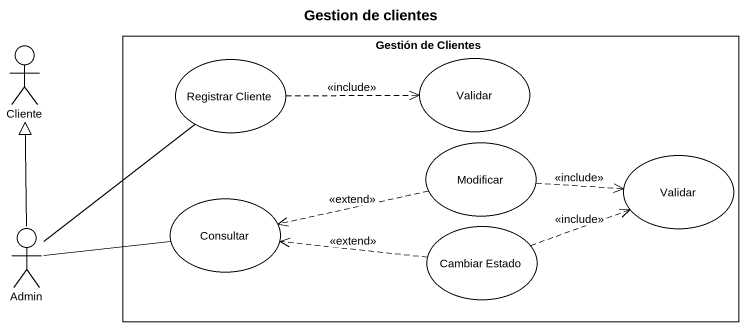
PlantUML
@startuml
title Gestion de clientes
actor Cliente
rectangle "Gestión de Clientes" as Gestión_de_Clientes {
  usecase "Registrar Cliente" as Registrar_Cliente
  usecase Validar
  usecase Modificar
  usecase "Validar" as Validar_2
  usecase Consultar
  usecase "Cambiar Estado" as Cambiar_Estado
}
actor Admin
Registrar_Cliente .right.> Validar : <<include>>
Modificar .right.> Validar_2 : <<include>>
Modificar .left.> Consultar : <<extend>>
Admin -up-|> Cliente
Admin -up- Registrar_Cliente
Admin -right- Consultar
Cambiar_Estado .right.> Validar_2 : <<include>>
Cambiar_Estado .left.> Consultar : <<extend>>
@enduml
